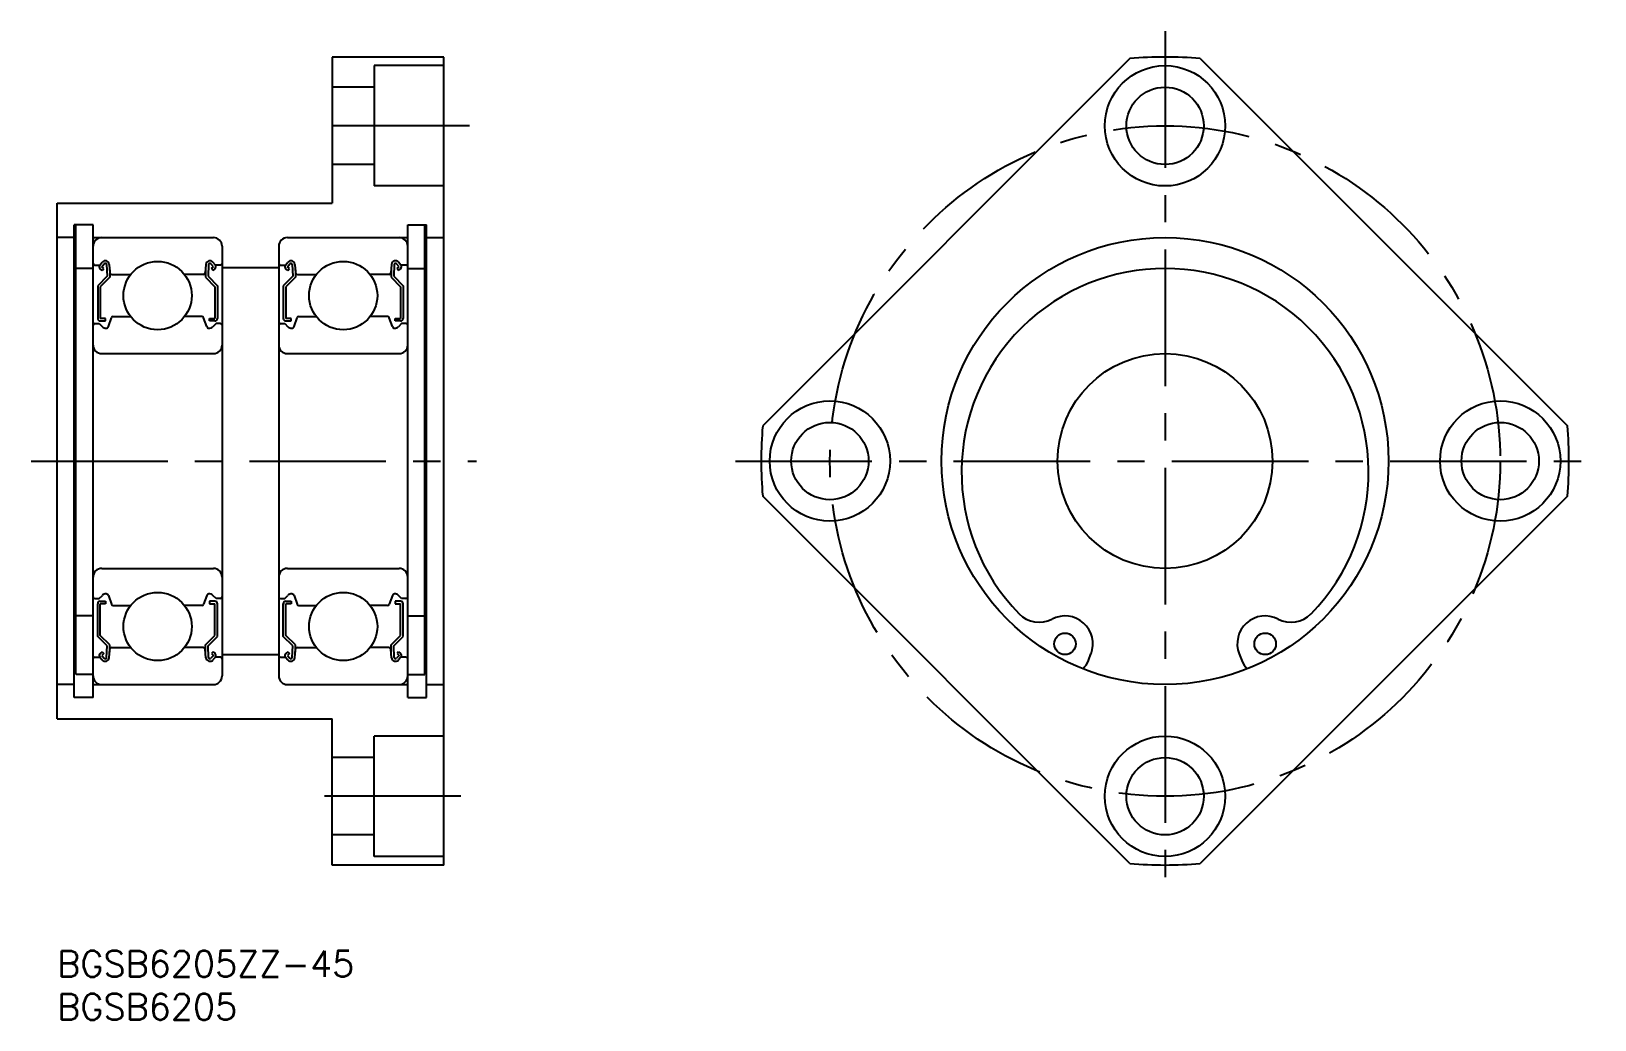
# Model space of a CAD drawing. Extents: x -3 to 179, y -8 to 107.
import ezdxf

# ---------------------------------------------------------------- set-up
doc = ezdxf.new("R2010")
doc.units = 0
doc.header["$LTSCALE"] = 0.5
doc.linetypes.add('CENTER', pattern=[50.8, 31.75, -6.35, 6.35, -6.35])
for name, color, linetype in [('MSM_CENTER', 1, 'CENTER'), ('MSM_CONTINUOUS', 7, 'CONTINUOUS'), ('MSM_PART_NUMBER', 7, 'CONTINUOUS')]:
    doc.layers.add(name, color=color, linetype=linetype)
doc.styles.get("Standard").update_dxf_attribs({"font": 'txt.shx', "height": 3, "bigfont": 'bigfont.shx'})

# ---------------------------------------------------------------- blocks, each defined once
blk = doc.blocks.new('*U6')
at = {"layer": 'MSM_PART_NUMBER'}
blk.add_text('BGSB6205ZZ-45', height=3, dxfattribs=at).set_placement((0, -3))
blk = doc.blocks.new('*U7')
at = {"layer": 'MSM_PART_NUMBER'}
blk.add_text('BGSB6205', height=3, dxfattribs=at).set_placement((0, -8))

msp = doc.modelspace()

# ---------------------------------------------------------------- linework, layer by layer
at = {"layer": 'MSM_CENTER'}
for p, q in [((128.93, 107), (128.93, 7)), ((48, 96), (29, 96)), ((-3, 57), (48.8, 57)), ((78.93, 57), (178.93, 57)), ((47, 18), (29, 18))]:
    msp.add_line(p, q, dxfattribs=at)
msp.add_circle((128.93, 57), 39, dxfattribs=at)
at = {"layer": 'MSM_CONTINUOUS'}
for p, q in [((32, 104), (32, 87)), ((45, 104), (32, 104)), ((41.75, 104), (41.75, 104)), ((45, 10), (45, 104)), ((124.84, 103.82), (82.11, 61.09)), ((133.02, 103.82), (175.75, 61.09)), ((36.9, 103), (36.9, 89)), ((45, 103), (36.9, 103)), ((36.9, 100.5), (32, 100.5)), ((36.9, 91.5), (32, 91.5)), ((45, 89), (36.9, 89)), ((0, 27), (0, 87)), ((0, 87), (32, 87)), ((4.2, 84.5), (2, 84.5)), ((2, 29.5), (2, 84.5)), ((2.2, 32.18), (2.2, 84.5)), ((4.2, 29.5), (4.2, 84.5)), ((40.8, 29.5), (40.8, 84.5)), ((40.8, 84.5), (43, 84.5)), ((42.8, 32.18), (42.8, 84.5)), ((43, 29.5), (43, 84.5)), ((2, 83), (0, 83)), ((4.2, 83), (18.2, 83)), ((19.2, 82), (19.2, 32)), ((25.8, 82), (25.8, 32)), ((26.8, 83), (40.8, 83)), ((43, 83), (45, 83)), ((4.98, 79.8), (5.26, 80.14)), ((18.42, 79.8), (18.14, 80.14)), ((26.58, 79.8), (26.86, 80.14)), ((40.02, 79.8), (39.74, 80.14)), ((4.21, 79.4), (2.21, 79.4)), ((4.4, 79.8), (4.98, 79.8)), ((5.83, 78.5), (4.73, 77.4)), ((5.25, 79.18), (5.02, 79.38)), ((6.13, 78.38), (5.03, 77.28)), ((5.21, 79.61), (5.49, 79.94)), ((5.44, 79.41), (5.21, 79.61)), ((5.25, 79.18), (5.44, 79.41)), ((5.77, 79.85), (5.83, 78.5)), ((6.07, 79.88), (6.16, 78.88)), ((6.13, 79.23), (6.13, 78.38)), ((6.36, 78.7), (8.58, 78.7)), ((17.04, 78.7), (14.82, 78.7)), ((17.33, 79.88), (17.24, 78.88)), ((17.27, 79.23), (17.27, 78.38)), ((17.27, 78.38), (18.37, 77.28)), ((17.63, 79.85), (17.57, 78.5)), ((17.57, 78.5), (18.67, 77.4)), ((18.19, 79.61), (17.91, 79.94)), ((17.96, 79.41), (18.19, 79.61)), ((18.15, 79.18), (17.96, 79.41)), ((18.15, 79.18), (18.38, 79.38)), ((19, 79.8), (18.42, 79.8)), ((19.2, 79.5), (25.8, 79.5)), ((26, 79.8), (26.58, 79.8)), ((27.43, 78.5), (26.33, 77.4)), ((26.85, 79.18), (26.62, 79.38)), ((27.73, 78.38), (26.63, 77.28)), ((26.81, 79.61), (27.09, 79.94)), ((27.04, 79.41), (26.81, 79.61)), ((26.85, 79.18), (27.04, 79.41)), ((27.37, 79.85), (27.43, 78.5)), ((27.67, 79.88), (27.76, 78.88)), ((27.73, 79.23), (27.73, 78.38)), ((27.96, 78.7), (30.18, 78.7)), ((38.64, 78.7), (36.42, 78.7)), ((38.93, 79.88), (38.84, 78.88)), ((38.87, 79.23), (38.87, 78.38)), ((38.87, 78.38), (39.97, 77.28)), ((39.23, 79.85), (39.17, 78.5)), ((39.17, 78.5), (40.27, 77.4)), ((39.79, 79.61), (39.51, 79.94)), ((39.56, 79.41), (39.79, 79.61)), ((39.75, 79.18), (39.56, 79.41)), ((39.75, 79.18), (39.98, 79.38)), ((40.6, 79.8), (40.02, 79.8)), ((40.79, 79.4), (42.79, 79.4)), ((4.73, 77.4), (4.73, 73.6)), ((5.03, 77.28), (5.03, 73.6)), ((18.37, 77.28), (18.37, 73.6)), ((18.67, 77.4), (18.67, 73.6)), ((26.33, 77.4), (26.33, 73.6)), ((26.63, 77.28), (26.63, 73.6)), ((39.97, 77.28), (39.97, 73.6)), ((40.27, 77.4), (40.27, 73.6)), ((4.4, 73), (4.9, 73)), ((4.9, 73), (5.27, 72.63)), ((5.65, 73.6), (5.03, 73.6)), ((5.03, 73.3), (5.65, 73.3)), ((5.65, 73.3), (5.65, 73.6)), ((5.98, 72.65), (6.35, 73.67)), ((6.54, 73.8), (8.58, 73.8)), ((16.86, 73.8), (14.82, 73.8)), ((17.42, 72.65), (17.05, 73.67)), ((17.75, 73.6), (18.37, 73.6)), ((17.75, 73.3), (17.75, 73.6)), ((18.37, 73.3), (17.75, 73.3)), ((18.5, 73), (18.13, 72.63)), ((19, 73), (18.5, 73)), ((26, 73), (26.5, 73)), ((26.5, 73), (26.87, 72.63)), ((27.25, 73.6), (26.63, 73.6)), ((26.63, 73.3), (27.25, 73.3)), ((27.25, 73.3), (27.25, 73.6)), ((27.58, 72.65), (27.95, 73.67)), ((28.14, 73.8), (30.18, 73.8)), ((38.46, 73.8), (36.42, 73.8)), ((39.02, 72.65), (38.65, 73.67)), ((39.35, 73.6), (39.97, 73.6)), ((39.35, 73.3), (39.35, 73.6)), ((39.97, 73.3), (39.35, 73.3)), ((40.1, 73), (39.73, 72.63)), ((40.6, 73), (40.1, 73)), ((5.2, 69.5), (18.2, 69.5)), ((26.8, 69.5), (39.8, 69.5)), ((124.84, 10.18), (82.11, 52.91)), ((175.75, 52.91), (133.02, 10.18)), ((5.2, 44.5), (18.2, 44.5)), ((26.8, 44.5), (39.8, 44.5)), ((4.4, 41), (4.9, 41)), ((4.73, 36.6), (4.73, 40.4)), ((4.9, 41), (5.27, 41.37)), ((5.03, 40.7), (5.65, 40.7)), ((5.03, 36.72), (5.03, 40.4)), ((5.65, 40.4), (5.03, 40.4)), ((5.65, 40.7), (5.65, 40.4)), ((5.98, 41.35), (6.35, 40.33)), ((6.54, 40.2), (8.58, 40.2)), ((16.86, 40.2), (14.82, 40.2)), ((17.42, 41.35), (17.05, 40.33)), ((18.37, 40.7), (17.75, 40.7)), ((17.75, 40.7), (17.75, 40.4)), ((17.75, 40.4), (18.37, 40.4)), ((18.5, 41), (18.13, 41.37)), ((18.37, 36.72), (18.37, 40.4)), ((19, 41), (18.5, 41)), ((18.67, 36.6), (18.67, 40.4)), ((26, 41), (26.5, 41)), ((26.33, 36.6), (26.33, 40.4)), ((26.5, 41), (26.87, 41.37)), ((26.63, 40.7), (27.25, 40.7)), ((26.63, 36.72), (26.63, 40.4)), ((27.25, 40.4), (26.63, 40.4)), ((27.25, 40.7), (27.25, 40.4)), ((27.58, 41.35), (27.95, 40.33)), ((28.14, 40.2), (30.18, 40.2)), ((38.46, 40.2), (36.42, 40.2)), ((39.02, 41.35), (38.65, 40.33)), ((39.97, 40.7), (39.35, 40.7)), ((39.35, 40.7), (39.35, 40.4)), ((39.35, 40.4), (39.97, 40.4)), ((40.1, 41), (39.73, 41.37)), ((39.97, 36.72), (39.97, 40.4)), ((40.6, 41), (40.1, 41)), ((40.27, 36.6), (40.27, 40.4)), ((4.21, 38.98), (2.21, 38.98)), ((40.79, 38.98), (42.79, 38.98)), ((5.83, 35.5), (4.73, 36.6)), ((6.13, 35.62), (5.03, 36.72)), ((17.27, 35.62), (18.37, 36.72)), ((17.57, 35.5), (18.67, 36.6)), ((27.43, 35.5), (26.33, 36.6)), ((27.73, 35.62), (26.63, 36.72)), ((38.87, 35.62), (39.97, 36.72)), ((39.17, 35.5), (40.27, 36.6)), ((5.25, 34.82), (5.02, 34.62)), ((5.44, 34.59), (5.21, 34.39)), ((5.25, 34.82), (5.44, 34.59)), ((5.77, 34.15), (5.83, 35.5)), ((6.07, 34.12), (6.16, 35.12)), ((6.13, 34.77), (6.13, 35.62)), ((6.36, 35.3), (8.58, 35.3)), ((17.04, 35.3), (14.82, 35.3)), ((17.33, 34.12), (17.24, 35.12)), ((17.27, 34.77), (17.27, 35.62)), ((17.63, 34.15), (17.57, 35.5)), ((18.15, 34.82), (17.96, 34.59)), ((17.96, 34.59), (18.19, 34.39)), ((18.15, 34.82), (18.38, 34.62)), ((26.85, 34.82), (26.62, 34.62)), ((27.04, 34.59), (26.81, 34.39)), ((26.85, 34.82), (27.04, 34.59)), ((27.37, 34.15), (27.43, 35.5)), ((27.67, 34.12), (27.76, 35.12)), ((27.73, 34.77), (27.73, 35.62)), ((27.96, 35.3), (30.18, 35.3)), ((38.64, 35.3), (36.42, 35.3)), ((38.93, 34.12), (38.84, 35.12)), ((38.87, 34.77), (38.87, 35.62)), ((39.23, 34.15), (39.17, 35.5)), ((39.75, 34.82), (39.56, 34.59)), ((39.56, 34.59), (39.79, 34.39)), ((39.75, 34.82), (39.98, 34.62)), ((120.01, 33.78), (120.31, 34.57)), ((137.54, 34.57), (137.85, 33.78)), ((4.4, 34.2), (4.98, 34.2)), ((4.98, 34.2), (5.26, 33.86)), ((5.21, 34.39), (5.49, 34.06)), ((18.19, 34.39), (17.91, 34.06)), ((18.42, 34.2), (18.14, 33.86)), ((19, 34.2), (18.42, 34.2)), ((19.2, 34.5), (25.8, 34.5)), ((26, 34.2), (26.58, 34.2)), ((26.58, 34.2), (26.86, 33.86)), ((26.81, 34.39), (27.09, 34.06)), ((39.79, 34.39), (39.51, 34.06)), ((40.02, 34.2), (39.74, 33.86)), ((40.6, 34.2), (40.02, 34.2)), ((2, 31), (0, 31)), ((4.21, 32.18), (2.21, 32.18)), ((4.2, 31), (18.2, 31)), ((8.75, 31), (8.75, 31)), ((26.8, 31), (40.8, 31)), ((30.35, 31), (30.35, 31)), ((40.79, 32.18), (42.79, 32.18)), ((43, 31), (45, 31)), ((4.2, 29.5), (2, 29.5)), ((40.8, 29.5), (43, 29.5)), ((0, 27), (32, 27)), ((32, 10), (32, 27)), ((36.9, 11), (36.9, 25)), ((45, 25), (36.9, 25)), ((36.9, 22.5), (32, 22.5)), ((36.9, 13.5), (32, 13.5)), ((45, 11), (36.9, 11)), ((45, 10), (32, 10))]:
    msp.add_line(p, q, dxfattribs=at)
for centre, radius in [((128.93, 96), 7), ((128.93, 96), 4.5), ((128.93, 57), 26), ((11.7, 76.25), 3.97), ((33.3, 76.25), 3.97), ((128.93, 57), 12.5), ((89.93, 57), 7), ((167.93, 57), 7), ((89.93, 57), 4.5), ((167.93, 57), 4.5), ((11.7, 37.75), 3.97), ((33.3, 37.75), 3.97), ((117.28, 35.73), 1.25), ((140.58, 35.73), 1.25), ((128.93, 18), 7), ((128.93, 18), 4.5)]:
    msp.add_circle(centre, radius, dxfattribs=at)
for centre, radius, start, end in [((128.93, 57), 47, 85.0078, 94.9922), ((5.2, 82), 1, 90, 180), ((18.2, 82), 1, 0, 90), ((26.8, 82), 1, 90, 180), ((39.8, 82), 1, 0, 90), ((5.61, 79.84), 0.46, 4.9869, 139.9105), ((17.79, 79.84), 0.46, 40.0895, 175.0131), ((27.21, 79.84), 0.46, 4.9869, 139.9105), ((39.39, 79.84), 0.46, 40.0895, 175.0131), ((4.4, 80), 0.2, 180, 270), ((5.21, 79.61), 0.3, 139.9105, 229.9992), ((5.61, 79.84), 0.16, 2.3754, 139.9946), ((6.36, 78.9), 0.2, 184.9869, 270), ((17.04, 78.9), 0.2, 270, 355.0131), ((17.79, 79.84), 0.16, 40.0054, 177.6246), ((18.19, 79.61), 0.3, 310.0008, 40.0895), ((19, 80), 0.2, 270, 0), ((26, 80), 0.2, 180, 270), ((26.81, 79.61), 0.3, 139.9105, 229.9992), ((27.21, 79.84), 0.16, 2.3754, 139.9946), ((27.96, 78.9), 0.2, 184.9869, 270), ((38.64, 78.9), 0.2, 270, 355.0131), ((39.39, 79.84), 0.16, 40.0054, 177.6246), ((39.79, 79.61), 0.3, 310.0008, 40.0895), ((40.6, 80), 0.2, 270, 0), ((128.93, 55.72), 23.68, 315.8423, 224.1577), ((4.4, 72.8), 0.2, 90, 180), ((5.03, 73.6), 0.3, 180, 270), ((6.54, 73.6), 0.2, 90, 160.0304), ((16.86, 73.6), 0.2, 19.9696, 90), ((18.37, 73.6), 0.3, 270, 0), ((19, 72.8), 0.2, 0, 90), ((26, 72.8), 0.2, 90, 180), ((26.63, 73.6), 0.3, 180, 270), ((28.14, 73.6), 0.2, 90, 160.0304), ((38.46, 73.6), 0.2, 19.9696, 90), ((39.97, 73.6), 0.3, 270, 0), ((40.6, 72.8), 0.2, 0, 90), ((5.7, 73.05), 0.6, 225.0023, 272.8279), ((5.7, 72.75), 0.3, 275.2725, 340.0304), ((17.7, 72.75), 0.3, 199.9696, 264.7275), ((17.7, 73.05), 0.6, 267.1721, 314.9977), ((27.3, 73.05), 0.6, 225.0023, 272.8279), ((27.3, 72.75), 0.3, 275.2725, 340.0304), ((39.3, 72.75), 0.3, 199.9696, 264.7275), ((39.3, 73.05), 0.6, 267.1721, 314.9977), ((5.2, 70.5), 1, 180, 270), ((18.2, 70.5), 1, 270, 0), ((26.8, 70.5), 1, 180, 270), ((39.8, 70.5), 1, 270, 0), ((128.93, 57), 47, 175.0078, 184.9922), ((128.93, 57), 47, 355.0078, 4.9922), ((5.2, 43.5), 1, 90, 180), ((18.2, 43.5), 1, 0, 90), ((26.8, 43.5), 1, 90, 180), ((39.8, 43.5), 1, 0, 90), ((4.4, 41.2), 0.2, 180, 270), ((5.03, 40.4), 0.3, 90, 180), ((5.7, 40.95), 0.6, 87.1721, 134.9977), ((5.7, 41.25), 0.3, 19.9696, 84.7275), ((6.54, 40.4), 0.2, 199.9696, 270), ((16.86, 40.4), 0.2, 270, 340.0304), ((17.7, 41.25), 0.3, 95.2725, 160.0304), ((17.7, 40.95), 0.6, 45.0023, 92.8279), ((18.37, 40.4), 0.3, 0, 90), ((19, 41.2), 0.2, 270, 0), ((26, 41.2), 0.2, 180, 270), ((26.63, 40.4), 0.3, 90, 180), ((27.3, 40.95), 0.6, 87.1721, 134.9977), ((27.3, 41.25), 0.3, 19.9696, 84.7275), ((28.14, 40.4), 0.2, 199.9696, 270), ((38.46, 40.4), 0.2, 270, 340.0304), ((39.3, 41.25), 0.3, 95.2725, 160.0304), ((39.3, 40.95), 0.6, 45.0023, 92.8279), ((39.97, 40.4), 0.3, 0, 90), ((40.6, 41.2), 0.2, 270, 0), ((114.27, 41.5), 3.25, 224.1577, 297.5203), ((117.28, 35.73), 3.25, 338.9897, 117.5203), ((140.58, 35.73), 3.25, 62.4797, 201.0103), ((143.58, 41.5), 3.25, 242.4797, 315.8423), ((5.21, 34.39), 0.3, 130.0008, 220.0895), ((6.36, 35.1), 0.2, 90, 175.0131), ((17.04, 35.1), 0.2, 4.9869, 90), ((18.19, 34.39), 0.3, 319.9105, 49.9992), ((26.81, 34.39), 0.3, 130.0008, 220.0895), ((27.96, 35.1), 0.2, 90, 175.0131), ((38.64, 35.1), 0.2, 4.9869, 90), ((39.79, 34.39), 0.3, 319.9105, 49.9992), ((4.4, 34), 0.2, 90, 180), ((5.61, 34.16), 0.46, 220.0895, 355.0131), ((5.61, 34.16), 0.16, 220.0054, 357.6246), ((17.79, 34.16), 0.46, 184.9869, 319.9105), ((17.79, 34.16), 0.16, 182.3754, 319.9946), ((19, 34), 0.2, 0, 90), ((26, 34), 0.2, 90, 180), ((27.21, 34.16), 0.46, 220.0895, 355.0131), ((27.21, 34.16), 0.16, 220.0054, 357.6246), ((39.39, 34.16), 0.46, 184.9869, 319.9105), ((39.39, 34.16), 0.16, 182.3754, 319.9946), ((40.6, 34), 0.2, 0, 90), ((117.68, 34.68), 2.5, 312.2731, 338.9897), ((140.18, 34.68), 2.5, 201.0103, 227.7269), ((5.2, 32), 1, 180, 270), ((18.2, 32), 1, 270, 0), ((26.8, 32), 1, 180, 270), ((39.8, 32), 1, 270, 0), ((128.93, 57), 47, 265.0078, 274.9922)]:
    msp.add_arc(centre, radius, start, end, dxfattribs=at)

# ---------------------------------------------------------------- block references
for name in ['*U6', '*U7']:
    msp.add_blockref(name, (0, 0), dxfattribs=at)

doc.saveas('drawing.dxf')
